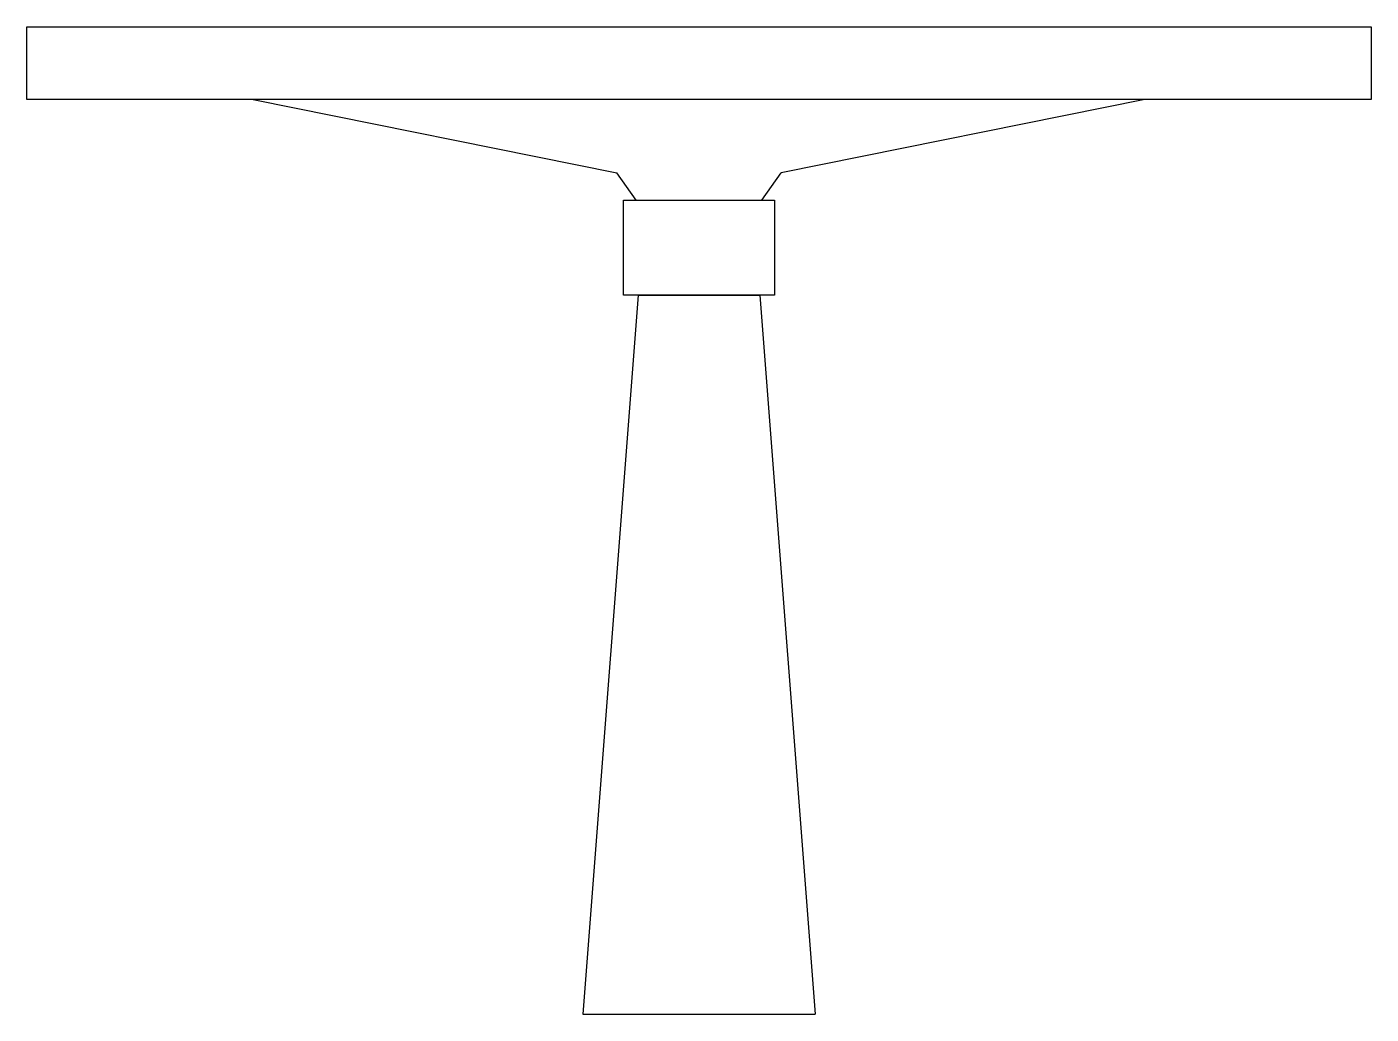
# Model space of a CAD drawing. Header units: inches. Extents: x 153857 to 155732, y 61742 to 63119.
import ezdxf

# ---------------------------------------------------------------- set-up
doc = ezdxf.new("R2010")
doc.units = ezdxf.units.IN
doc.header["$MEASUREMENT"] = 0
doc.layers.add('freecads.com', color=7, linetype='Continuous')

msp = doc.modelspace()

# ---------------------------------------------------------------- linework, layer by layer
at = {"layer": 'freecads.com'}
for p, q in [((153857.2, 63119.4), (155731.8, 63119.4)), ((153857.2, 63018), (153857.2, 63119.4)), ((155731.8, 63119.4), (155731.8, 63018)), ((155731.8, 63018), (153857.2, 63018)), ((154172.6, 63018), (154679.8, 62915.8)), ((155416.4, 63018), (154909.2, 62915.8)), ((154707, 62877.6), (154679.8, 62915.8)), ((154882, 62877.6), (154909.2, 62915.8)), ((154689.1, 62877.6), (154899.9, 62877.6)), ((154689.1, 62745), (154689.1, 62877.6)), ((154899.9, 62877.6), (154899.9, 62745)), ((154709.5, 62745), (154632.3, 61742)), ((154899.9, 62745), (154689.1, 62745)), ((154709.5, 62745), (154879.4, 62745)), ((154879.4, 62745), (154956.7, 61742)), ((154632.3, 61742), (154956.7, 61742))]:
    msp.add_line(p, q, dxfattribs=at)

doc.saveas('drawing.dxf')
